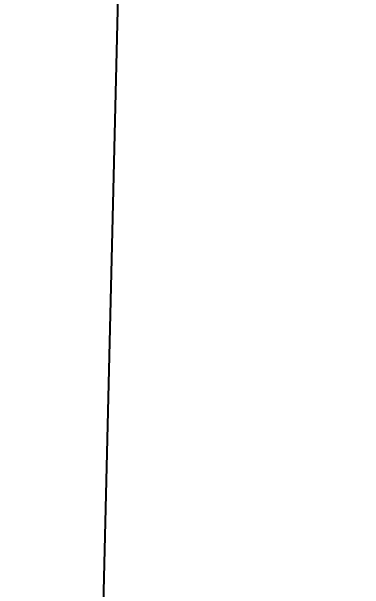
# Model space of a CAD drawing. Header units: inches. Extents: x 70 to 1974, y -315 to 363.
# Drawn here: x 1104.911 to 1106.625, y 203.015 to 205.824 of the extents above; entities that cross this region are included whole.
import ezdxf

# ---------------------------------------------------------------- set-up
doc = ezdxf.new("R2010")
doc.units = ezdxf.units.IN
doc.header["$MEASUREMENT"] = 0
doc.styles.add('STYLE3', font='italict.shx')
doc.dimstyles.new('mo', dxfattribs={"dimscale": 0.08, "dimtxt": 1.5, "dimasz": 0.6, "dimexe": 1, "dimexo": 1, "dimgap": 1, "dimtad": 0, "dimzin": 1, "dimdsep": 46, "dimtxsty": 'STYLE3', "dimcen": 2.5, "dimse1": 1, "dimse2": 1, "dimclrd": 1, "dimclre": 2, "dimclrt": 1, "dimadec": 0, "dimazin": 0, "dimtm": 1e-09, "dimtfac": 1, "dimtix": 1, "dimtmove": 0, "dimatfit": 1, "dimfxl": 0, "dimtolj": 1, "dimtzin": 0, "dimarcsym": 0})

# ---------------------------------------------------------------- blocks, each defined once
blk = doc.blocks.new('*D248')
at = {"color": 1, "lineweight": -2, "transparency": 16777216}
for p, q in [((1105.539, 210.5242), (1105.2372, 198.0438)), ((1104.9187, 184.8777), (1105.2206, 197.3582))]:
    blk.add_line(p, q, dxfattribs=at)
at = {"color": 1, "transparency": 16777216}
for points in [[(1105.531, 210.5244), (1105.547, 210.524), (1105.5402, 210.5722)], [(1104.9107, 184.8779), (1104.9267, 184.8776), (1104.9175, 184.8298)]]:
    blk.add_solid(points, dxfattribs=at)
at = {"layer": 'Defpoints', "color": 0, "transparency": 16777216}
for p in [(1106.8737, 210.54), (1104.9175, 184.8298), (1106.2511, 184.7975)]:
    blk.add_point(p, dxfattribs=at)
at = {"color": 1, "transparency": 16777216, "insert": (1105.2289, 197.701), "char_height": 0.12, "attachment_point": 5, "rotation": 88.6143, "style": 'STYLE3'}
blk.add_mtext('\\A1;25.75', dxfattribs=at)

msp = doc.modelspace()

# ---------------------------------------------------------------- dimensions: what is measured, and where the dimension line sits
at = {"color": 1}
dim = msp.add_aligned_dim(p1=(1106.87374, 210.53997), p2=(1106.25106, 184.7975), distance=-1.33393, dimstyle='mo', dxfattribs=at)
dim.commit()
dim.dimension.update_dxf_attribs({"geometry": '*D248', "text_midpoint": (1105.22886, 197.70099)})

doc.saveas('drawing.dxf')
